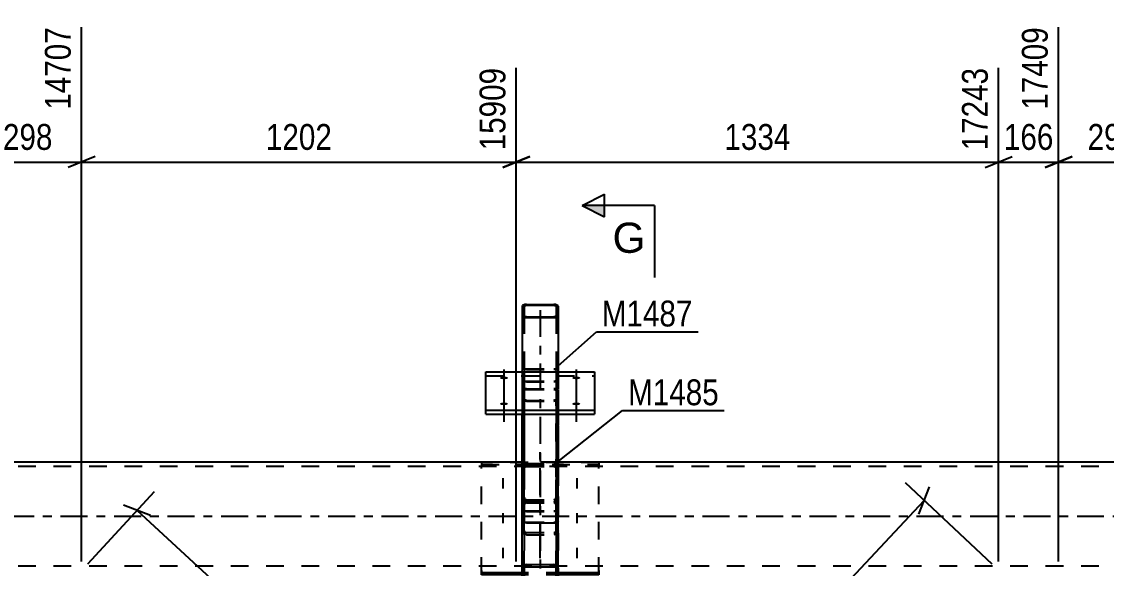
# Model space of a CAD drawing. Header units: millimetres. Extents: x -167 to 1022, y -666 to 175.
# Drawn here: x 581.6 to 701.6, y -5.8 to 54.8 of the extents above; entities that cross this region are included whole.
import ezdxf

# ---------------------------------------------------------------- set-up
doc = ezdxf.new("R2010")
doc.units = ezdxf.units.MM
doc.linetypes.add('DXK_LINE_DOT2', pattern=[3.9198, 1.9599, -1.9599])
doc.linetypes.add('DXK_LINE_DOT3', pattern=[5.9187, 2.979, -0.9799, 0.9799, -0.9799])
doc.styles.add('Arial', font='ARIAL.TTF', dxfattribs={"height": 0.2})
doc.styles.add('Arial Narrow', font='ARIALN.TTF', dxfattribs={"height": 0.2})

# ---------------------------------------------------------------- blocks, each defined once
blk = doc.blocks.new('Part-389677493-1443 - 1175')
at = {"color": 7, "linetype": 'DXK_LINE_DOT3'}
blk.add_line((639, -3.58), (639, 7.12), dxfattribs=at)
at = {"color": 7, "linetype": 'DXK_LINE_DOT2'}
for p, q in [((637.03, 5.48), (637, 5.32)), ((637, 5.32), (637, 1.27)), ((637, 2.08), (637, 5.22)), ((637.04, 5.51), (637.03, 5.48)), ((637.24, 5.32), (637.26, 5.41)), ((637.24, 5.32), (637.24, 1.27)), ((637.24, 2.08), (637.24, 5.22)), ((637.26, 5.41), (637.31, 5.5)), ((637.48, 5.83), (637.3, 5.79)), ((637.31, 5.5), (637.39, 5.55)), ((637.39, 5.55), (637.48, 5.57)), ((637.48, 5.83), (640.52, 5.83)), ((637.48, 5.57), (640.52, 5.57)), ((640.7, 5.79), (640.52, 5.83)), ((640.52, 5.57), (640.61, 5.55)), ((640.61, 5.55), (640.69, 5.5)), ((640.69, 5.5), (640.74, 5.41)), ((640.74, 5.41), (640.76, 5.32)), ((640.76, 5.32), (640.76, 1.27)), ((640.76, 2.08), (640.76, 5.22)), ((640.97, 5.48), (640.96, 5.51)), ((641, 5.32), (640.97, 5.48)), ((641, 5.32), (641, 1.27)), ((641, 2.08), (641, 5.22)), ((637, -1.59), (637, 2.08)), ((637, 2.08), (637.04, 1.89)), ((637, 1.27), (637.04, 1.44)), ((637, -1.59), (637, 1.27)), ((637.04, 1.44), (637.14, 1.59)), ((637.14, 1.59), (637.3, 1.69)), ((637.24, -1.59), (637.24, 2.08)), ((637.26, 1.98), (637.24, 2.08)), ((637.26, 1.36), (637.24, 1.27)), ((637.24, -1.59), (637.24, 1.27)), ((637.31, 1.9), (637.26, 1.98)), ((637.31, 1.43), (637.26, 1.36)), ((637.3, 1.69), (637.48, 1.72)), ((637.3, 1.61), (637.48, 1.57)), ((637.39, 1.84), (637.31, 1.9)), ((637.39, 1.48), (637.31, 1.43)), ((637.48, 1.83), (637.39, 1.84)), ((637.48, 1.5), (637.39, 1.48)), ((637.48, 1.83), (640.52, 1.83)), ((637.48, 1.72), (640.52, 1.72)), ((637.48, 1.57), (640.52, 1.57)), ((637.48, 1.5), (640.52, 1.5)), ((640.61, 1.84), (640.52, 1.83)), ((640.52, 1.72), (640.7, 1.69)), ((640.52, 1.57), (640.7, 1.61)), ((640.61, 1.48), (640.52, 1.5)), ((640.69, 1.9), (640.61, 1.84)), ((640.69, 1.43), (640.61, 1.48)), ((640.74, 1.98), (640.69, 1.9)), ((640.74, 1.36), (640.69, 1.43)), ((640.7, 1.69), (640.86, 1.59)), ((640.76, 2.08), (640.74, 1.98)), ((640.76, 1.27), (640.74, 1.36)), ((640.76, -1.59), (640.76, 2.08)), ((640.76, -1.59), (640.76, 1.27)), ((640.86, 1.59), (640.96, 1.44)), ((640.96, 1.89), (641, 2.08)), ((640.96, 1.44), (641, 1.27)), ((641, -1.59), (641, 2.08)), ((641, -1.59), (641, 1.27)), ((637.04, -1.76), (637, -1.59)), ((637.14, -1.9), (637.04, -1.76)), ((637.3, -2), (637.14, -1.9)), ((637.24, -1.59), (637.26, -1.67)), ((637.26, -1.67), (637.31, -1.74)), ((637.48, -2.04), (637.3, -2)), ((637.31, -1.74), (637.39, -1.79)), ((637.39, -1.79), (637.48, -1.81)), ((637.48, -1.81), (640.52, -1.81)), ((637.48, -2.04), (640.52, -2.04)), ((640.52, -1.81), (640.61, -1.79)), ((640.7, -2), (640.52, -2.04)), ((640.61, -1.79), (640.69, -1.74)), ((640.69, -1.74), (640.74, -1.67)), ((640.86, -1.9), (640.7, -2)), ((640.74, -1.67), (640.76, -1.59)), ((640.96, -1.76), (640.86, -1.9)), ((641, -1.59), (640.96, -1.76))]:
    blk.add_line(p, q, dxfattribs=at)
for centre, start, end in [((637.5, 5.34), 114.32, 159.2417), ((640.5, 5.34), 20.7583, 65.68), ((637.5, 2.06), 200.7583, 245.68), ((640.5, 2.06), 294.32, 339.2417)]:
    blk.add_arc(centre, 0.496, start, end, dxfattribs=at)
blk = doc.blocks.new('Part-389677493-1444 - 1175')
at = {"color": 7, "linetype": 'DXK_LINE_DOT2'}
for p, q in [((645.5, 5.95), (632.5, 5.95)), ((632.5, 5.95), (632.5, 5.48)), ((632.5, 5.73), (645.5, 5.73)), ((632.5, -6.48), (632.5, 5.52)), ((645.5, 5.95), (645.5, 5.48)), ((645.5, -6.48), (645.5, 5.52)), ((641.64, -6.27), (636.36, -6.27)), ((641.64, -6.48), (636.36, -6.48))]:
    blk.add_line(p, q, dxfattribs=at)
at = {"color": 2, "linetype": 'Continuous'}
for p, q in [((632.5, -6), (632.5, -6.48)), ((636.36, -6.27), (632.5, -6.27)), ((636.36, -6.48), (632.5, -6.48)), ((645.5, -6.27), (641.64, -6.27)), ((645.5, -6.48), (641.64, -6.48)), ((645.5, -6), (645.5, -6.48))]:
    blk.add_line(p, q, dxfattribs=at)
blk = doc.blocks.new('Bolt-389677493-68634 - 1175')
at = {"linetype": 'Continuous'}
for points in [[(635, 15.18), (634.91, 15.18), (634.82, 15.19), (634.74, 15.2), (634.67, 15.23), (634.62, 15.25), (634.58, 15.28), (634.56, 15.31), (634.56, 15.34), (634.58, 15.37), (634.62, 15.4), (634.67, 15.43), (634.74, 15.45), (634.82, 15.46), (634.91, 15.47), (635, 15.48), (635.09, 15.47), (635.18, 15.46), (635.26, 15.45), (635.33, 15.43), (635.38, 15.4), (635.42, 15.37), (635.44, 15.34), (635.44, 15.31), (635.42, 15.28), (635.38, 15.25), (635.33, 15.23), (635.26, 15.2), (635.18, 15.19), (635.09, 15.18)], [(635, 12.3), (634.91, 12.31), (634.82, 12.32), (634.74, 12.33), (634.67, 12.35), (634.62, 12.38), (634.58, 12.41), (634.56, 12.44), (634.56, 12.47), (634.58, 12.5), (634.62, 12.53), (634.67, 12.55), (634.74, 12.58), (634.82, 12.59), (634.91, 12.6), (635, 12.6), (635.09, 12.6), (635.18, 12.59), (635.26, 12.58), (635.33, 12.55), (635.38, 12.53), (635.42, 12.5), (635.44, 12.47), (635.44, 12.44), (635.42, 12.41), (635.38, 12.38), (635.33, 12.35), (635.26, 12.33), (635.18, 12.32), (635.09, 12.31)]]:
    blk.add_hatch(color=1, dxfattribs=at).paths.add_polyline_path(points)
at = {"color": 1, "linetype": 'Continuous'}
for p, q in [((635, 16.27), (635, 13.33)), ((635, 13.39), (635, 10.46))]:
    blk.add_line(p, q, dxfattribs=at)
blk = doc.blocks.new('Part-389677493-1499 - 1175')
at = {"color": 2, "linetype": 'Continuous'}
for p, q in [((637, 6), (461, 6)), ((817, 6), (641, 6))]:
    blk.add_line(p, q, dxfattribs=at)
at = {"color": 7, "linetype": 'DXK_LINE_DOT2'}
for p, q in [((641, 6), (637, 6)), ((838, 5.52), (0, 5.52)), ((838, -5.52), (0, -5.52))]:
    blk.add_line(p, q, dxfattribs=at)
at = {"color": 7, "linetype": 'DXK_LINE_DOT3'}
blk.add_line((0, 0), (838, 0), dxfattribs=at)
blk = doc.blocks.new('Bolt-389677493-1553 - 1175')
at = {"color": 1, "linetype": 'DXK_LINE_DOT2'}
for p, q in [((634.9, 3.08), (634.9, 4.22)), ((639, 3.08), (639, 4.22)), ((643.1, 3.08), (643.1, 4.22)), ((634.9, -0.77), (634.9, 0.36)), ((643.1, -0.77), (643.1, 0.36)), ((634.9, -4.63), (634.9, -3.49)), ((639, -4.63), (639, -3.49)), ((643.1, -4.63), (643.1, -3.49))]:
    blk.add_line(p, q, dxfattribs=at)
blk = doc.blocks.new('Part-389677493-68622 - 1175')
at = {"color": 2, "linetype": 'Continuous'}
for p, q in [((633, 11.32), (633, 16.01)), ((633, 16.01), (645, 16.01)), ((645, 16.01), (645, 11.32)), ((633, 11.77), (645, 11.77)), ((633, 11.32), (645, 11.32))]:
    blk.add_line(p, q, dxfattribs=at)
at = {"color": 7, "linetype": 'DXK_LINE_DOT2'}
blk.add_line((633, 15.56), (645, 15.56), dxfattribs=at)
blk = doc.blocks.new('Part-389677493-68628 - 1175')
at = {"color": 2, "linetype": 'Continuous'}
for p, q in [((637.04, 23.35), (637, 23.28)), ((637, 23.28), (637, 16.01)), ((637.14, 23.4), (637.04, 23.35)), ((637.3, 23.44), (637.14, 23.4)), ((637.24, 23.28), (637.26, 23.31)), ((637.24, 23.28), (637.24, 22.17)), ((637.26, 23.31), (637.31, 23.34)), ((637.48, 23.45), (637.3, 23.44)), ((637.31, 23.34), (637.39, 23.36)), ((637.39, 23.36), (637.48, 23.37)), ((637.48, 23.45), (640.52, 23.45)), ((637.48, 23.37), (640.52, 23.37)), ((640.7, 23.44), (640.52, 23.45)), ((640.52, 23.37), (640.61, 23.36)), ((640.61, 23.36), (640.69, 23.34)), ((640.69, 23.34), (640.74, 23.31)), ((640.86, 23.4), (640.7, 23.44)), ((640.74, 23.31), (640.76, 23.28)), ((640.76, 23.28), (640.76, 22.17)), ((640.96, 23.35), (640.86, 23.4)), ((641, 23.28), (640.96, 23.35)), ((641, 23.28), (641, 16.01)), ((637, 22.17), (637.04, 22.11)), ((637.04, 22.11), (637.14, 22.05)), ((637.14, 22.05), (637.3, 22.01)), ((637.26, 22.14), (637.24, 22.17)), ((637.31, 22.11), (637.26, 22.14)), ((637.3, 22.01), (637.48, 22)), ((637.39, 22.09), (637.31, 22.11)), ((637.48, 22.09), (637.39, 22.09)), ((637.48, 22.09), (640.52, 22.09)), ((637.48, 22), (640.52, 22)), ((640.61, 22.09), (640.52, 22.09)), ((640.52, 22), (640.7, 22.01)), ((640.69, 22.11), (640.61, 22.09)), ((640.74, 22.14), (640.69, 22.11)), ((640.7, 22.01), (640.86, 22.05)), ((640.76, 22.17), (640.74, 22.14)), ((640.86, 22.05), (640.96, 22.11)), ((640.96, 22.11), (641, 22.17))]:
    blk.add_line(p, q, dxfattribs=at)
at = {"color": 7, "linetype": 'DXK_LINE_DOT2'}
for p, q in [((637, 22.17), (637, 5.81)), ((637.24, 22.17), (637.24, 5.81)), ((640.76, 22.17), (640.76, 5.81)), ((641, 16.01), (641, 5.81)), ((641, 6), (637, 6)), ((637, 5.83), (637.24, 5.83)), ((637.04, 5.74), (637, 5.81)), ((637.14, 5.69), (637.04, 5.74)), ((637.3, 5.65), (637.14, 5.69)), ((637.24, 5.81), (637.26, 5.78)), ((637.26, 5.78), (637.31, 5.75)), ((637.48, 5.63), (637.3, 5.65)), ((637.31, 5.75), (637.39, 5.73)), ((637.39, 5.73), (637.48, 5.72)), ((637.48, 5.72), (640.52, 5.72)), ((637.48, 5.63), (640.52, 5.63)), ((640.52, 5.72), (640.61, 5.73)), ((640.7, 5.65), (640.52, 5.63)), ((640.61, 5.73), (640.69, 5.75)), ((640.69, 5.75), (640.74, 5.78)), ((640.86, 5.69), (640.7, 5.65)), ((640.74, 5.78), (640.76, 5.81)), ((640.76, 5.83), (641, 5.83)), ((640.96, 5.74), (640.86, 5.69)), ((641, 5.81), (640.96, 5.74))]:
    blk.add_line(p, q, dxfattribs=at)
blk = doc.blocks.new('Part-389677493-63014 - 1175')
at = {"color": 7, "linetype": 'DXK_LINE_DOT2'}
for p, q in [((637.01, 5.32), (637.04, 5.45)), ((637.01, 5.32), (637.01, 2.08)), ((637.01, -0.6), (637.01, 5.32)), ((637.04, 5.45), (637.05, 5.51)), ((637.27, 5.42), (637.25, 5.32)), ((637.25, 5.32), (637.25, 2.08)), ((637.25, -5.8), (637.25, 5.32)), ((637.32, 5.5), (637.27, 5.42)), ((637.31, 5.79), (637.39, 5.81)), ((637.4, 5.56), (637.32, 5.5)), ((637.39, 5.81), (637.49, 5.83)), ((637.49, 5.57), (637.4, 5.56)), ((637.49, 5.83), (640.53, 5.83)), ((637.49, 5.57), (640.53, 5.57)), ((640.53, 5.83), (640.7, 5.79)), ((640.62, 5.56), (640.53, 5.57)), ((640.7, 5.5), (640.62, 5.56)), ((640.7, 5.79), (640.72, 5.79)), ((640.75, 5.42), (640.7, 5.5)), ((640.77, 5.32), (640.75, 5.42)), ((640.77, 5.32), (640.77, 2.08)), ((640.77, -5.8), (640.77, 5.32)), ((640.98, 5.51), (641, 5.38)), ((641.01, 5.32), (641.01, 2.08)), ((637.05, 1.89), (637.01, 2.09)), ((637.01, -8.66), (637.01, 2.08)), ((637.25, 2.09), (637.27, 1.99)), ((637.25, 2.08), (637.25, -8.66)), ((637.27, 1.99), (637.32, 1.9)), ((637.49, 1.57), (637.31, 1.61)), ((637.32, 1.9), (637.4, 1.85)), ((637.4, 1.85), (637.49, 1.83)), ((637.49, 1.83), (640.53, 1.83)), ((637.49, 1.57), (640.53, 1.57)), ((640.53, 1.83), (640.62, 1.85)), ((640.72, 1.61), (640.53, 1.57)), ((640.62, 1.85), (640.7, 1.9)), ((640.7, 1.9), (640.75, 1.99)), ((640.75, 1.99), (640.77, 2.09)), ((640.77, 2.08), (640.77, -8.66)), ((641.01, 2.09), (640.98, 1.89)), ((641.01, 2.08), (641.01, -8.66))]:
    blk.add_line(p, q, dxfattribs=at)
at = {"color": 2, "linetype": 'Continuous'}
for p, q in [((641, 5.38), (641.01, 5.32)), ((641.01, -5.8), (641.01, 5.32)), ((637.01, -5.8), (637.01, -0.6)), ((637.05, -5.63), (637.01, -5.8)), ((637.01, -8.66), (637.01, -5.8)), ((637.15, -5.49), (637.05, -5.63)), ((637.31, -5.39), (637.15, -5.49)), ((637.25, -5.8), (637.27, -5.72)), ((637.25, -8.66), (637.25, -5.8)), ((637.27, -5.72), (637.32, -5.64)), ((637.49, -5.35), (637.31, -5.39)), ((637.32, -5.64), (637.4, -5.6)), ((637.4, -5.6), (637.49, -5.58)), ((637.49, -5.35), (640.53, -5.35)), ((637.49, -5.58), (640.53, -5.58)), ((640.72, -5.39), (640.53, -5.35)), ((640.53, -5.58), (640.62, -5.6)), ((640.62, -5.6), (640.7, -5.64)), ((640.7, -5.64), (640.75, -5.72)), ((640.87, -5.49), (640.72, -5.39)), ((640.75, -5.72), (640.77, -5.8)), ((640.77, -8.66), (640.77, -5.8)), ((640.98, -5.63), (640.87, -5.49)), ((641.01, -5.8), (640.98, -5.63)), ((641.01, -8.66), (641.01, -5.8)), ((637.01, -8.66), (637.05, -8.83)), ((637.05, -8.83), (637.15, -8.98)), ((637.15, -8.98), (637.31, -9.08)), ((637.27, -8.75), (637.25, -8.66)), ((637.32, -8.82), (637.27, -8.75)), ((637.31, -9.08), (637.49, -9.11)), ((637.4, -8.87), (637.32, -8.82)), ((637.49, -8.89), (637.4, -8.87)), ((637.49, -8.89), (640.53, -8.89)), ((637.49, -9.11), (640.53, -9.11)), ((640.62, -8.87), (640.53, -8.89)), ((640.53, -9.11), (640.72, -9.08)), ((640.7, -8.82), (640.62, -8.87)), ((640.75, -8.75), (640.7, -8.82)), ((640.72, -9.08), (640.87, -8.98)), ((640.77, -8.66), (640.75, -8.75)), ((640.87, -8.98), (640.98, -8.83)), ((640.98, -8.83), (641.01, -8.66))]:
    blk.add_line(p, q, dxfattribs=at)
at = {"color": 7, "linetype": 'DXK_LINE_DOT2'}
for centre, start, end in [((637.51, 2.07), 200.7643, 245.6866), ((640.51, 2.07), 294.3136, 339.2359)]:
    blk.add_arc(centre, 0.496, start, end, dxfattribs=at)
blk = doc.blocks.new('Part-389677493-68617 - 1175')
at = {"color": 7, "linetype": 'DXK_LINE_DOT2'}
for p, q in [((637, 16.16), (637.04, 16.23)), ((637, 16.01), (637, 11.32)), ((637.04, 16.23), (637.14, 16.28)), ((637.04, 16.23), (637.04, 16.23)), ((637.14, 16.28), (637.3, 16.32)), ((637.14, 16.28), (637.14, 16.28)), ((637.26, 16.19), (637.24, 16.16)), ((637.24, 16.16), (637.24, 5.69)), ((637.31, 16.22), (637.26, 16.19)), ((637.3, 16.32), (637.48, 16.33)), ((637.39, 16.24), (637.31, 16.22)), ((637.48, 16.25), (637.39, 16.24)), ((637.48, 16.33), (640.52, 16.33)), ((637.48, 16.25), (640.52, 16.25)), ((640.52, 16.33), (640.7, 16.32)), ((640.61, 16.24), (640.52, 16.25)), ((640.69, 16.22), (640.61, 16.24)), ((640.74, 16.19), (640.69, 16.22)), ((640.7, 16.32), (640.86, 16.28)), ((640.76, 16.16), (640.74, 16.19)), ((640.76, 16.16), (640.76, 5.69)), ((640.86, 16.28), (640.96, 16.23)), ((640.96, 16.23), (641, 16.16)), ((641, 16.16), (641, 5.69)), ((637.04, 14.99), (637, 15.05)), ((637.14, 14.93), (637.04, 14.99)), ((637.3, 14.89), (637.14, 14.93)), ((637.24, 15.05), (637.26, 15.02)), ((637.26, 15.02), (637.31, 14.99)), ((637.48, 14.88), (637.3, 14.89)), ((637.31, 14.99), (637.39, 14.97)), ((637.39, 14.97), (637.48, 14.97)), ((637.48, 14.97), (640.52, 14.97)), ((637.48, 14.88), (640.52, 14.88)), ((640.52, 14.97), (640.61, 14.97)), ((640.7, 14.89), (640.52, 14.88)), ((640.61, 14.97), (640.69, 14.99)), ((640.69, 14.99), (640.74, 15.02)), ((640.86, 14.93), (640.7, 14.89)), ((640.74, 15.02), (640.76, 15.05)), ((640.96, 14.99), (640.86, 14.93)), ((641, 15.05), (640.96, 14.99)), ((641, 6), (637, 6)), ((637, 6), (637, 5.69)), ((637.24, 5.83), (637, 5.83)), ((637, 5.69), (637.04, 5.62)), ((637.04, 5.62), (637.14, 5.57)), ((637.14, 5.57), (637.3, 5.53)), ((637.26, 5.66), (637.24, 5.69)), ((637.31, 5.63), (637.26, 5.66)), ((637.3, 5.53), (637.48, 5.51)), ((637.39, 5.61), (637.31, 5.63)), ((637.48, 5.6), (637.39, 5.61)), ((637.48, 5.6), (640.52, 5.6)), ((637.48, 5.51), (640.52, 5.51)), ((640.61, 5.61), (640.52, 5.6)), ((640.52, 5.51), (640.7, 5.53)), ((640.69, 5.63), (640.61, 5.61)), ((640.74, 5.66), (640.69, 5.63)), ((640.7, 5.53), (640.86, 5.57)), ((640.76, 5.69), (640.74, 5.66)), ((640.76, 5.83), (641, 5.83)), ((640.86, 5.57), (640.96, 5.62)), ((640.96, 5.62), (641, 5.69))]:
    blk.add_line(p, q, dxfattribs=at)
at = {"color": 2, "linetype": 'Continuous'}
for p, q in [((637, 16.16), (637, 16.01)), ((637, 16.16), (637, 16.16)), ((637, 11.32), (637, 6))]:
    blk.add_line(p, q, dxfattribs=at)
blk = doc.blocks.new('Part-389677493-68621 - 1175')
at = {"color": 7, "linetype": 'DXK_LINE_DOT3'}
blk.add_line((639, 22.84), (639, -9.46), dxfattribs=at)
at = {"color": 7, "linetype": 'DXK_LINE_DOT2'}
for p, q in [((637.04, 14.02), (637, 13.96)), ((637, 13.96), (637, -0.58)), ((637.14, 14.08), (637.04, 14.02)), ((637.3, 14.11), (637.14, 14.08)), ((637.24, 13.96), (637.26, 13.99)), ((637.24, 13.96), (637.24, 12.78)), ((637.26, 13.99), (637.31, 14.02)), ((637.48, 14.13), (637.3, 14.11)), ((637.31, 14.02), (637.39, 14.04)), ((637.39, 14.04), (637.48, 14.04)), ((637.48, 14.13), (640.52, 14.13)), ((637.48, 14.04), (640.52, 14.04)), ((640.7, 14.11), (640.52, 14.13)), ((640.52, 14.04), (640.61, 14.04)), ((640.61, 14.04), (640.69, 14.02)), ((640.69, 14.02), (640.74, 13.99)), ((640.86, 14.08), (640.7, 14.11)), ((640.74, 13.99), (640.76, 13.96)), ((640.76, 13.96), (640.76, -0.58)), ((640.96, 14.02), (640.86, 14.08)), ((641, 13.96), (640.96, 14.02)), ((641, 13.96), (641, -0.58)), ((637, 12.92), (637.04, 12.86)), ((637.04, 12.86), (637.14, 12.81)), ((637.14, 12.81), (637.3, 12.77)), ((637.26, 12.89), (637.24, 12.92)), ((637.24, 12.78), (637.24, -0.58)), ((637.31, 12.86), (637.26, 12.89)), ((637.3, 12.77), (637.48, 12.76)), ((637.39, 12.85), (637.31, 12.86)), ((637.48, 12.84), (637.39, 12.85)), ((637.48, 12.84), (640.52, 12.84)), ((637.48, 12.76), (640.52, 12.76)), ((640.61, 12.85), (640.52, 12.84)), ((640.52, 12.76), (640.7, 12.77)), ((640.69, 12.86), (640.61, 12.85)), ((640.74, 12.89), (640.69, 12.86)), ((640.7, 12.77), (640.86, 12.81)), ((640.76, 12.92), (640.74, 12.89)), ((640.76, 0.46), (640.76, 12.78)), ((640.86, 12.81), (640.96, 12.86)), ((640.96, 12.86), (641, 12.92)), ((637, 0.46), (637.04, 0.52)), ((637.04, 0.52), (637.14, 0.58)), ((637.14, 0.58), (637.3, 0.61)), ((637.26, 0.49), (637.24, 0.46)), ((637.31, 0.52), (637.26, 0.49)), ((637.3, 0.61), (637.48, 0.62)), ((637.39, 0.54), (637.31, 0.52)), ((637.48, 0.54), (637.39, 0.54)), ((637.48, 0.62), (640.52, 0.62)), ((637.48, 0.54), (640.52, 0.54)), ((640.52, 0.62), (640.7, 0.61)), ((640.61, 0.54), (640.52, 0.54)), ((640.69, 0.52), (640.61, 0.54)), ((640.69, 0.52), (640.7, 0.51)), ((640.7, 0.61), (640.86, 0.58)), ((640.7, 0.51), (640.74, 0.49)), ((640.76, 0.46), (640.74, 0.49)), ((640.86, 0.58), (640.96, 0.52)), ((640.96, 0.52), (641, 0.46)), ((637.24, -0.58), (637.26, -0.61)), ((637.26, -0.61), (637.31, -0.64)), ((637.31, -0.64), (637.39, -0.66)), ((637.39, -0.66), (637.48, -0.66)), ((637.48, -0.66), (640.52, -0.66)), ((637.49, -0.74), (637.49, -0.74)), ((640.52, -0.66), (640.61, -0.66)), ((640.53, -0.74), (640.54, -0.74)), ((640.61, -0.66), (640.69, -0.64)), ((640.69, -0.64), (640.74, -0.61)), ((640.74, -0.61), (640.76, -0.58))]:
    blk.add_line(p, q, dxfattribs=at)
at = {"color": 2, "linetype": 'Continuous'}
for p, q in [((637, -0.58), (637, 11.32)), ((641, -0.58), (641, 11.32)), ((637.04, -0.64), (637, -0.58)), ((637.14, -0.7), (637.04, -0.64)), ((637.3, -0.73), (637.14, -0.7)), ((637.48, -0.74), (637.3, -0.73)), ((637.48, -0.74), (637.49, -0.74)), ((637.49, -0.74), (640.52, -0.74)), ((640.52, -0.74), (640.53, -0.74)), ((640.54, -0.74), (640.7, -0.73)), ((640.86, -0.7), (640.7, -0.73)), ((640.96, -0.64), (640.86, -0.7)), ((641, -0.58), (640.96, -0.64))]:
    blk.add_line(p, q, dxfattribs=at)
blk = doc.blocks.new('Bolt-389677493-68635 - 1175')
at = {"linetype": 'Continuous'}
for points in [[(643, 15.18), (642.91, 15.18), (642.82, 15.19), (642.74, 15.2), (642.67, 15.23), (642.62, 15.25), (642.58, 15.28), (642.56, 15.31), (642.56, 15.34), (642.58, 15.37), (642.62, 15.4), (642.67, 15.43), (642.74, 15.45), (642.82, 15.46), (642.91, 15.47), (643, 15.48), (643.09, 15.47), (643.18, 15.46), (643.26, 15.45), (643.33, 15.43), (643.38, 15.4), (643.42, 15.37), (643.44, 15.34), (643.44, 15.31), (643.42, 15.28), (643.38, 15.25), (643.33, 15.23), (643.26, 15.2), (643.18, 15.19), (643.09, 15.18)], [(643, 12.3), (642.91, 12.31), (642.82, 12.32), (642.74, 12.33), (642.67, 12.35), (642.62, 12.38), (642.58, 12.41), (642.56, 12.44), (642.56, 12.47), (642.58, 12.5), (642.62, 12.53), (642.67, 12.55), (642.74, 12.58), (642.82, 12.59), (642.91, 12.6), (643, 12.6), (643.09, 12.6), (643.18, 12.59), (643.26, 12.58), (643.33, 12.55), (643.38, 12.53), (643.42, 12.5), (643.44, 12.47), (643.44, 12.44), (643.42, 12.41), (643.38, 12.38), (643.33, 12.35), (643.26, 12.33), (643.18, 12.32), (643.09, 12.31)]]:
    blk.add_hatch(color=1, dxfattribs=at).paths.add_polyline_path(points)
at = {"color": 1, "linetype": 'Continuous'}
for p, q in [((643, 16.27), (643, 13.33)), ((643, 13.39), (643, 10.46))]:
    blk.add_line(p, q, dxfattribs=at)
blk = doc.blocks.new('StraightDimension-389677493-28097 - 1175')
at = {"color": 7, "linetype": 'Continuous'}
for p, q in [((696.36, -5), (696.36, 54.18)), ((689.73, -5), (689.73, 49.68)), ((688.23, 38.63), (691.23, 39.83)), ((697.86, 39.83), (694.86, 38.63)), ((689.73, 39.23), (696.36, 39.23))]:
    blk.add_line(p, q, dxfattribs=at)
at = {"color": 0}
blk.add_wipeout([(696.39, 39.98), (696.39, 44.18), (689.71, 44.18), (689.71, 39.98)], dxfattribs=at)
at = {"color": 3, "style": 'Arial Narrow'}
blk.add_text('166', height=2.863, dxfattribs=at).set_placement((690.31, 40.58))
at = {"color": 0, "linetype": 'Continuous'}
blk.add_wipeout([(695.76, 54.78), (691.56, 54.78), (691.56, 44.43), (695.76, 44.43)], dxfattribs=at)
at = {"color": 3, "linetype": 'Continuous', "style": 'Arial Narrow'}
blk.add_text('17409', height=2.863, rotation=90.0002, dxfattribs=at).set_placement((695.16, 45.03))
blk = doc.blocks.new('StraightDimension-389677493-16754 - 1175')
at = {"color": 7, "linetype": 'Continuous'}
for p, q in [((689.01, -5.31), (679.42, 3.7)), ((680.91, 0.24), (682.09, 3.25)), ((633.41, -49.4), (681.5, 1.74)), ((640.91, -56.46), (631.33, -47.44)), ((634, -47.89), (632.82, -50.9))]:
    blk.add_line(p, q, dxfattribs=at)
at = {"color": 0}
blk.add_wipeout([(659.82, -20.21), (656.76, -17.33), (650.93, -23.54), (653.99, -26.41)], dxfattribs=at)
at = {"color": 3, "style": 'Arial Narrow'}
blk.add_text('1755', height=2.863, rotation=46.7591, dxfattribs=at).set_placement((653.97, -25.57))
blk = doc.blocks.new('StraightDimension-389677493-28096 - 1175')
at = {"color": 7, "linetype": 'Continuous'}
for p, q in [((696.36, -5), (696.36, 54.18)), ((708.27, -5), (708.27, 54.18)), ((694.86, 38.63), (697.86, 39.83)), ((709.77, 39.83), (706.77, 38.63)), ((696.36, 39.23), (708.27, 39.23))]:
    blk.add_line(p, q, dxfattribs=at)
at = {"color": 0}
blk.add_wipeout([(705.66, 39.98), (705.66, 44.18), (698.97, 44.18), (698.97, 39.98)], dxfattribs=at)
at = {"color": 3, "style": 'Arial Narrow'}
blk.add_text('298', height=2.863, dxfattribs=at).set_placement((699.57, 40.58))
at = {"color": 0, "linetype": 'Continuous'}
blk.add_wipeout([(707.67, 54.78), (703.47, 54.78), (703.47, 44.43), (707.67, 44.43)], dxfattribs=at)
at = {"color": 3, "linetype": 'Continuous', "style": 'Arial Narrow'}
blk.add_text('17707', height=2.863, rotation=90.0002, dxfattribs=at).set_placement((707.07, 45.03))
blk = doc.blocks.new('StraightDimension-389677493-28098 - 1175')
at = {"color": 7, "linetype": 'Continuous'}
for p, q in [((636.36, -5), (636.36, 49.68)), ((689.73, -5), (689.73, 49.68)), ((637.86, 39.83), (634.86, 38.63)), ((688.23, 38.63), (691.23, 39.83)), ((636.36, 39.23), (689.73, 39.23))]:
    blk.add_line(p, q, dxfattribs=at)
at = {"color": 0}
blk.add_wipeout([(667.3, 39.98), (667.3, 44.18), (658.79, 44.18), (658.79, 39.98)], dxfattribs=at)
at = {"color": 3, "style": 'Arial Narrow'}
blk.add_text('1334', height=2.863, dxfattribs=at).set_placement((659.39, 40.58))
at = {"color": 0, "linetype": 'Continuous'}
blk.add_wipeout([(689.13, 50.28), (684.93, 50.28), (684.93, 39.93), (689.13, 39.93)], dxfattribs=at)
at = {"color": 3, "linetype": 'Continuous', "style": 'Arial Narrow'}
blk.add_text('17243', height=2.863, rotation=90.0002, dxfattribs=at).set_placement((688.53, 40.53))
blk = doc.blocks.new('StraightDimension-389677493-28099 - 1175')
at = {"color": 7, "linetype": 'Continuous'}
for p, q in [((588.27, -5), (588.27, 54.18)), ((636.36, -5), (636.36, 49.68)), ((589.77, 39.83), (586.77, 38.63)), ((634.86, 38.63), (637.86, 39.83)), ((588.27, 39.23), (636.36, 39.23))]:
    blk.add_line(p, q, dxfattribs=at)
at = {"color": 0}
blk.add_wipeout([(616.57, 39.98), (616.57, 44.18), (608.06, 44.18), (608.06, 39.98)], dxfattribs=at)
at = {"color": 3, "style": 'Arial Narrow'}
blk.add_text('1202', height=2.863, dxfattribs=at).set_placement((608.66, 40.58))
at = {"color": 0, "linetype": 'Continuous'}
blk.add_wipeout([(635.76, 50.28), (631.56, 50.28), (631.56, 39.93), (635.76, 39.93)], dxfattribs=at)
at = {"color": 3, "linetype": 'Continuous', "style": 'Arial Narrow'}
blk.add_text('15909', height=2.863, rotation=90.0002, dxfattribs=at).set_placement((635.16, 40.53))
blk = doc.blocks.new('StraightDimension-389677493-28100 - 1175')
at = {"color": 7, "linetype": 'Continuous'}
for p, q in [((576.36, -5), (576.36, 54.18)), ((588.27, -5), (588.27, 54.18)), ((574.86, 38.63), (577.86, 39.83)), ((589.77, 39.83), (586.77, 38.63)), ((576.36, 39.23), (588.27, 39.23))]:
    blk.add_line(p, q, dxfattribs=at)
at = {"color": 0}
blk.add_wipeout([(585.66, 39.98), (585.66, 44.18), (578.97, 44.18), (578.97, 39.98)], dxfattribs=at)
at = {"color": 3, "style": 'Arial Narrow'}
blk.add_text('298', height=2.863, dxfattribs=at).set_placement((579.57, 40.58))
at = {"color": 0, "linetype": 'Continuous'}
blk.add_wipeout([(587.67, 54.78), (583.47, 54.78), (583.47, 44.43), (587.67, 44.43)], dxfattribs=at)
at = {"color": 3, "linetype": 'Continuous', "style": 'Arial Narrow'}
blk.add_text('14707', height=2.863, rotation=90.0002, dxfattribs=at).set_placement((587.07, 45.03))
blk = doc.blocks.new('StraightDimension-389677493-29219 - 1175')
at = {"color": 7, "linetype": 'Continuous'}
for p, q in [((588.95, -5.26), (596.34, 2.75)), ((595.91, 0.08), (592.9, 1.23)), ((594.4, 0.65), (645.87, -46.83)), ((637.04, -56.4), (647.81, -44.73)), ((644.36, -46.25), (647.38, -47.4))]:
    blk.add_line(p, q, dxfattribs=at)
at = {"color": 0}
blk.add_wipeout([(623.78, -25.42), (626.62, -22.33), (620.37, -16.56), (617.52, -19.65)], dxfattribs=at)
at = {"color": 3, "style": 'Arial Narrow'}
blk.add_text('1751', height=2.863, rotation=-42.6911, dxfattribs=at).set_placement((618.37, -19.62))
blk = doc.blocks.new('SectionMark-389677493-47383 - 1175')
at = {"linetype": 'Continuous'}
blk.add_hatch(color=6, dxfattribs=at).paths.add_polyline_path([(646.14, 34.43), (646.14, 33.18), (643.64, 34.43)])
at = {"color": 6, "linetype": 'Continuous'}
for p, q in [((643.64, 34.43), (646.14, 35.68)), ((646.14, 33.18), (646.14, 35.68)), ((651.64, 34.43), (643.64, 34.43)), ((643.64, 34.43), (646.14, 33.18)), ((651.64, 34.43), (651.64, 26.43))]:
    blk.add_line(p, q, dxfattribs=at)
at = {"color": 0, "linetype": 'Continuous'}
blk.add_wipeout([(650.64, 29.18), (650.64, 32.68), (647.01, 32.68), (647.01, 29.18)], dxfattribs=at)
at = {"color": 3, "linetype": 'Continuous', "style": 'Arial'}
blk.add_text('G', height=3.34, dxfattribs=at).set_placement((647.01, 29.18))
blk = doc.blocks.new('Mark-389677493-72940 - 1175')
at = {"color": 30, "linetype": 'Continuous'}
for p, q in [((641, 16.65), (645.22, 20.42)), ((645.22, 20.42), (656.47, 20.42))]:
    blk.add_line(p, q, dxfattribs=at)
at = {"color": 0}
blk.add_wipeout([(655.87, 21.02), (655.87, 24.02), (645.82, 24.02), (645.82, 21.02)], dxfattribs=at)
blk.add_wipeout([(655.87, 21.02), (655.87, 24.02), (645.82, 24.02), (645.82, 21.02)], dxfattribs=at)
at = {"color": 3, "style": 'Arial Narrow'}
blk.add_text('M1487', height=2.863, dxfattribs=at).set_placement((645.82, 21.02))
blk = doc.blocks.new('Mark-389677493-72937 - 1175')
at = {"color": 30, "linetype": 'Continuous'}
for p, q in [((641, 6.06), (648.13, 11.7)), ((648.13, 11.7), (659.38, 11.7))]:
    blk.add_line(p, q, dxfattribs=at)
at = {"color": 0}
blk.add_wipeout([(658.78, 12.3), (658.78, 15.3), (648.73, 15.3), (648.73, 12.3)], dxfattribs=at)
blk.add_wipeout([(658.78, 12.3), (658.78, 15.3), (648.73, 15.3), (648.73, 12.3)], dxfattribs=at)
at = {"color": 3, "style": 'Arial Narrow'}
blk.add_text('M1485', height=2.863, dxfattribs=at).set_placement((648.73, 12.3))

msp = doc.modelspace()

# ---------------------------------------------------------------- block references
for name in ['Part-389677493-68628 - 1175', 'Part-389677493-68621 - 1175', 'Part-389677493-68622 - 1175', 'Bolt-389677493-68634 - 1175', 'Part-389677493-68617 - 1175', 'Bolt-389677493-68635 - 1175', 'Part-389677493-1499 - 1175', 'Part-389677493-1443 - 1175', 'Part-389677493-1444 - 1175', 'Part-389677493-63014 - 1175', 'Bolt-389677493-1553 - 1175']:
    msp.add_blockref(name, (0, 0))

# ---------------------------------------------------------------- next in the draw order: block references
msp.add_blockref('StraightDimension-389677493-28097 - 1175', (0, 0))

# ---------------------------------------------------------------- next in the draw order: block references
for name in ['StraightDimension-389677493-28096 - 1175', 'StraightDimension-389677493-16754 - 1175']:
    msp.add_blockref(name, (0, 0))

# ---------------------------------------------------------------- next in the draw order: block references
msp.add_blockref('StraightDimension-389677493-28098 - 1175', (0, 0))

# ---------------------------------------------------------------- next in the draw order: block references
msp.add_blockref('StraightDimension-389677493-28099 - 1175', (0, 0))

# ---------------------------------------------------------------- next in the draw order: block references
msp.add_blockref('StraightDimension-389677493-28100 - 1175', (0, 0))

# ---------------------------------------------------------------- next in the draw order: block references
msp.add_blockref('StraightDimension-389677493-29219 - 1175', (0, 0))

# ---------------------------------------------------------------- next in the draw order: block references
msp.add_blockref('SectionMark-389677493-47383 - 1175', (0, 0))

# ---------------------------------------------------------------- next in the draw order: block references
for name in ['Mark-389677493-72940 - 1175', 'Mark-389677493-72937 - 1175']:
    msp.add_blockref(name, (0, 0))

doc.saveas('drawing.dxf')
